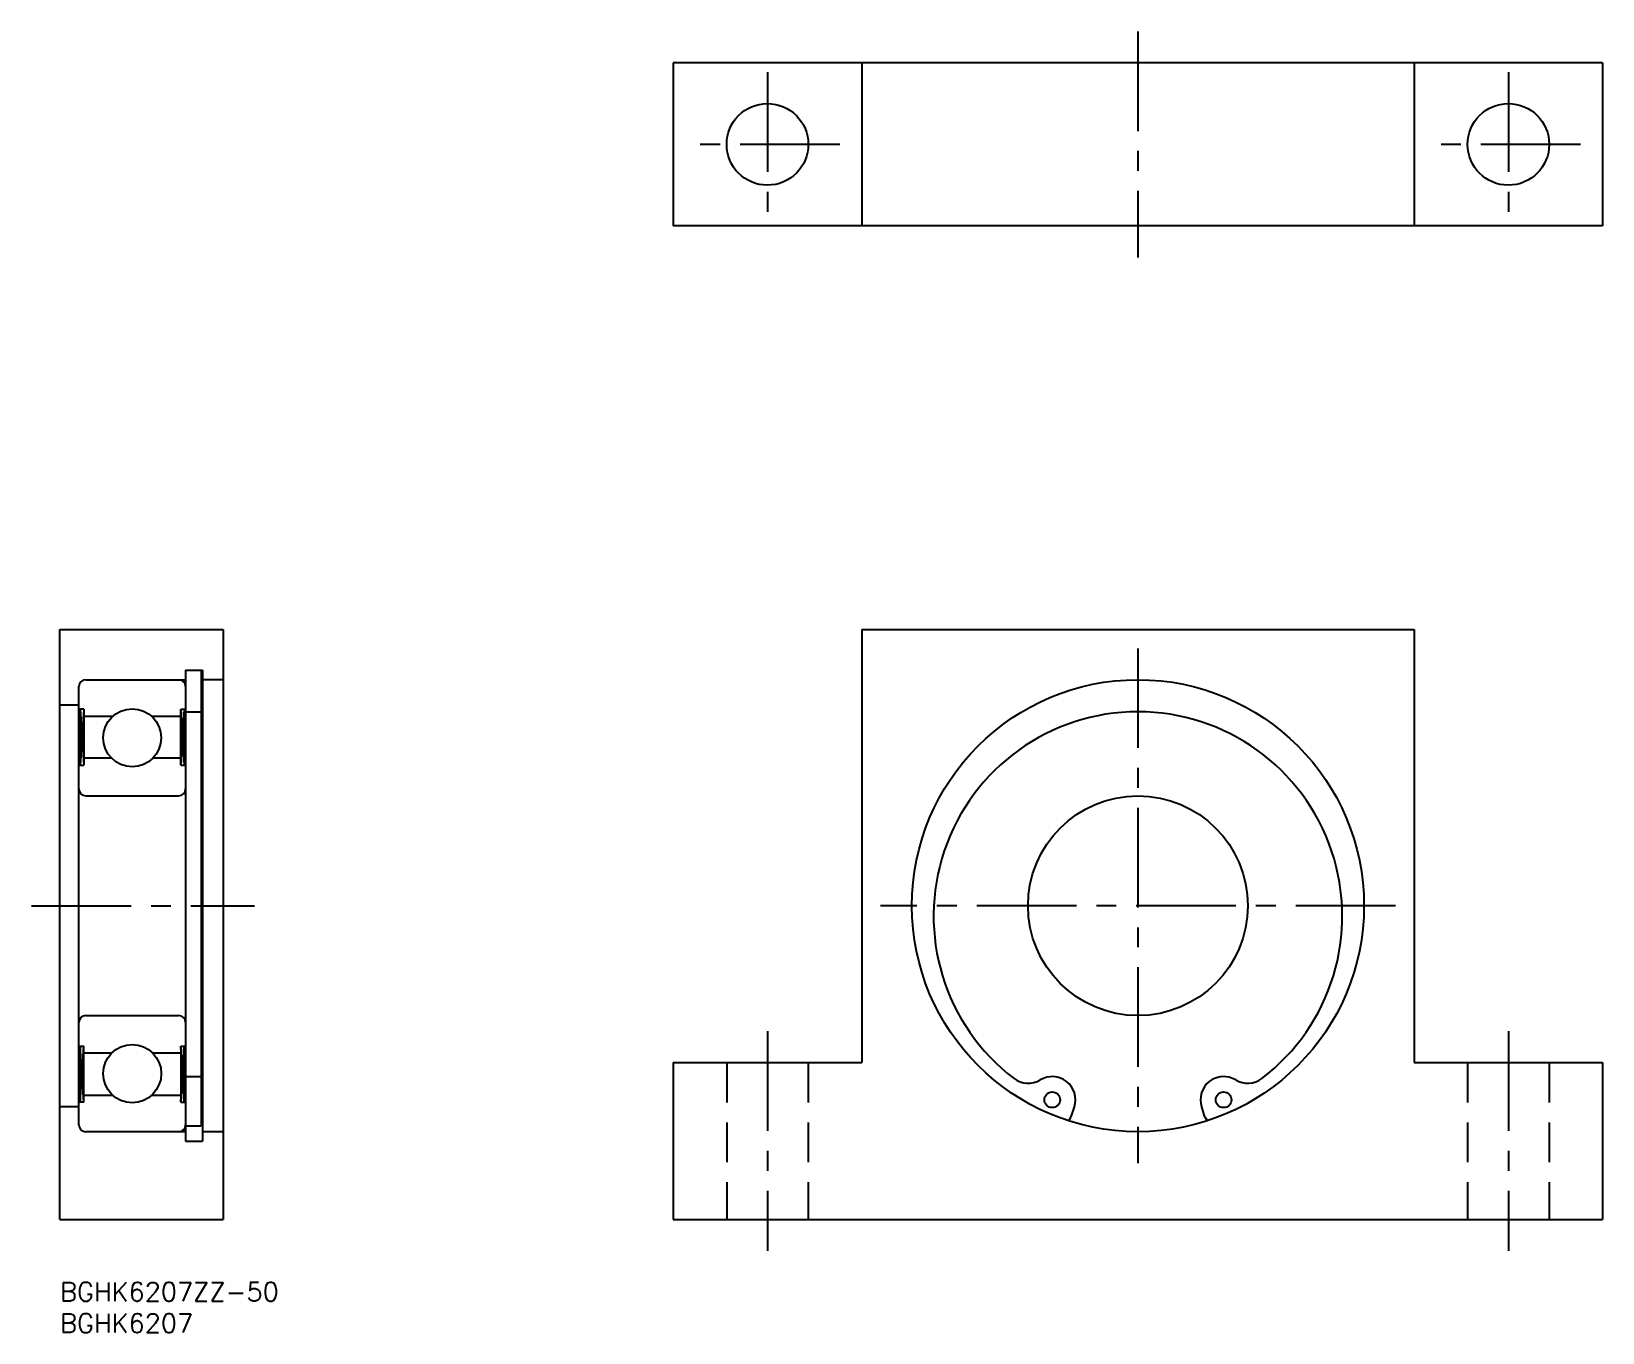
# Model space of a CAD drawing. Extents: x -5 to 246, y -8 to 199.
import ezdxf

# ---------------------------------------------------------------- set-up
doc = ezdxf.new("R2010")
doc.units = 0
doc.header["$LTSCALE"] = 0.5
doc.linetypes.add('CENTER', pattern=[50.8, 31.75, -6.35, 6.35, -6.35])
doc.linetypes.add('DASHED', pattern=[19.05, 12.7, -6.35])
for name, color, linetype in [('MSM_CENTER', 1, 'CENTER'), ('MSM_CONTINUOUS', 7, 'CONTINUOUS'), ('MSM_DASHED', 4, 'DASHED'), ('MSM_PART_NUMBER', 7, 'CONTINUOUS')]:
    doc.layers.add(name, color=color, linetype=linetype)
doc.styles.get("Standard").update_dxf_attribs({"font": 'txt.shx', "height": 3, "bigfont": 'bigfont.shx'})

# ---------------------------------------------------------------- blocks, each defined once
blk = doc.blocks.new('*U4')
at = {"layer": 'MSM_PART_NUMBER'}
blk.add_text('BGHK6207ZZ-50', height=3, dxfattribs=at).set_placement((0, -3))
blk = doc.blocks.new('*U5')
at = {"layer": 'MSM_PART_NUMBER'}
blk.add_text('BGHK6207', height=3, dxfattribs=at).set_placement((0, -8))

msp = doc.modelspace()

# ---------------------------------------------------------------- linework, layer by layer
at = {"layer": 'MSM_CENTER'}
for p, q in [((171.68, 199.28), (171.68, 163.28)), ((112.68, 192.78), (112.68, 169.78)), ((230.68, 192.78), (230.68, 169.78)), ((124.18, 181.28), (101.18, 181.28)), ((242.18, 181.28), (219.18, 181.28)), ((171.68, 101), (171.68, 19)), ((-4.55, 60), (31, 60)), ((212.68, 60), (130.68, 60)), ((112.68, 40), (112.68, 5)), ((230.68, 40), (230.68, 5))]:
    msp.add_line(p, q, dxfattribs=at)
at = {"layer": 'MSM_CONTINUOUS'}
for p, q in [((97.68, 194.28), (97.68, 168.28)), ((245.68, 194.28), (97.68, 194.28)), ((127.68, 194.28), (127.68, 168.28)), ((215.68, 194.28), (215.68, 168.28)), ((245.68, 194.28), (245.68, 168.28)), ((245.68, 168.28), (97.68, 168.28)), ((0, 104), (26, 104)), ((0, 10), (0, 104)), ((26, 104), (26, 10)), ((127.68, 104), (215.68, 104)), ((127.68, 104), (127.68, 35)), ((215.68, 104), (215.68, 35)), ((4.1, 96), (20, 96)), ((20, 97.5), (20, 22.5)), ((20, 97.5, 1.25), (22.7, 97.5, 1.25)), ((22.5, 97.5, 0.75), (22.5, 24.96, 0.75)), ((22.7, 97.5), (22.7, 22.5)), ((26, 96, 1.25), (22.7, 96, 1.25)), ((3, 25.1), (3, 94.9)), ((0, 92), (3, 92)), ((3.78, 91.32), (3, 91.32)), ((3.2, 82.4), (3.2, 91.32)), ((3.2, 91.32), (3.78, 82.4)), ((3.78, 91.32), (3.2, 82.4)), ((3.78, 91.32), (3.78, 82.4)), ((3.78, 90.2), (8.42, 90.2)), ((14.58, 90.2), (19.22, 90.2)), ((19.22, 91.32), (20, 91.32)), ((19.22, 82.4), (19.22, 91.32)), ((19.22, 91.32), (19.8, 82.4)), ((19.8, 91.32), (19.22, 82.4)), ((19.8, 91.32), (19.8, 82.4)), ((20, 90.9, 1.25), (22.5, 90.9, 1.25)), ((8.21, 83.5), (3.78, 83.5)), ((19.22, 83.5), (14.79, 83.5)), ((3, 82.4), (3.78, 82.4)), ((19.22, 82.4), (20, 82.4)), ((4.1, 77.5), (18.9, 77.5)), ((4.1, 42.5), (18.9, 42.5)), ((3, 37.6), (3.78, 37.6)), ((3.2, 37.6), (3.2, 28.68)), ((3.2, 28.68), (3.78, 37.6)), ((3.78, 28.68), (3.2, 37.6)), ((3.78, 28.68), (3.78, 37.6)), ((19.22, 37.6), (19.22, 28.68)), ((19.22, 37.6), (20, 37.6)), ((19.22, 28.68), (19.8, 37.6)), ((19.8, 28.68), (19.22, 37.6)), ((19.8, 28.68), (19.8, 37.6)), ((8.21, 36.5), (3.78, 36.5)), ((19.22, 36.5), (14.79, 36.5)), ((20, 32.78, 1.25), (22.5, 32.78, 1.25)), ((97.68, 35), (97.68, 10)), ((97.68, 35), (127.68, 35)), ((215.68, 35), (245.68, 35)), ((245.68, 35), (245.68, 10)), ((0, 28), (3, 28)), ((3.78, 28.68), (3, 28.68)), ((3.78, 29.8), (8.42, 29.8)), ((14.58, 29.8), (19.22, 29.8)), ((19.22, 28.68), (20, 28.68)), ((161.16, 26.71), (161.56, 27.96)), ((181.8, 27.96), (182.2, 26.71)), ((20, 24), (4.1, 24)), ((20, 24.96, 1.25), (22.5, 24.96, 1.25)), ((26, 24), (22.7, 24)), ((20, 22.5, 1.25), (22.7, 22.5, 1.25)), ((0, 10), (26, 10)), ((97.68, 10), (245.68, 10))]:
    msp.add_line(p, q, dxfattribs=at)
for centre, radius in [((112.68, 181.28), 6.5), ((230.68, 181.28), 6.5), ((171.68, 60), 36), ((11.5, 86.75), 4.62), ((171.68, 60), 17.5), ((11.5, 33.25), 4.63), ((158.03, 29.08), 1.25), ((185.33, 29.08), 1.25)]:
    msp.add_circle(centre, radius, dxfattribs=at)
for centre, radius, start, end in [((4.1, 94.9), 1.1, 90, 180), ((18.9, 94.9), 1.1, 0, 90), ((171.68, 58.35), 32.55, 307.3152, 232.6848), ((4.1, 78.6), 1.1, 180, 270), ((18.9, 78.6), 1.1, 270, 0), ((4.1, 41.4), 1.1, 90, 180), ((18.9, 41.4), 1.1, 0, 90), ((158.03, 29.08), 3.7, 342.4658, 121.2494), ((185.33, 29.08), 3.7, 58.7506, 197.5342), ((154.19, 35.41), 3.7, 232.6848, 301.2494), ((189.17, 35.41), 3.7, 238.7506, 307.3152), ((4.1, 25.1), 1.1, 180, 270), ((18.9, 25.1), 1.1, 270, 0), ((158.78, 27.46), 2.5, 316.6541, 342.4658), ((184.58, 27.46), 2.5, 197.5342, 223.3459)]:
    msp.add_arc(centre, radius, start, end, dxfattribs=at)
at = {"layer": 'MSM_DASHED'}
for p, q in [((106.18, 35), (106.18, 10)), ((119.18, 35), (119.18, 10)), ((224.18, 35), (224.18, 10)), ((237.18, 35), (237.18, 10))]:
    msp.add_line(p, q, dxfattribs=at)

# ---------------------------------------------------------------- block references
at = {"layer": 'MSM_CONTINUOUS'}
for name in ['*U4', '*U5']:
    msp.add_blockref(name, (0, 0), dxfattribs=at)

doc.saveas('drawing.dxf')
